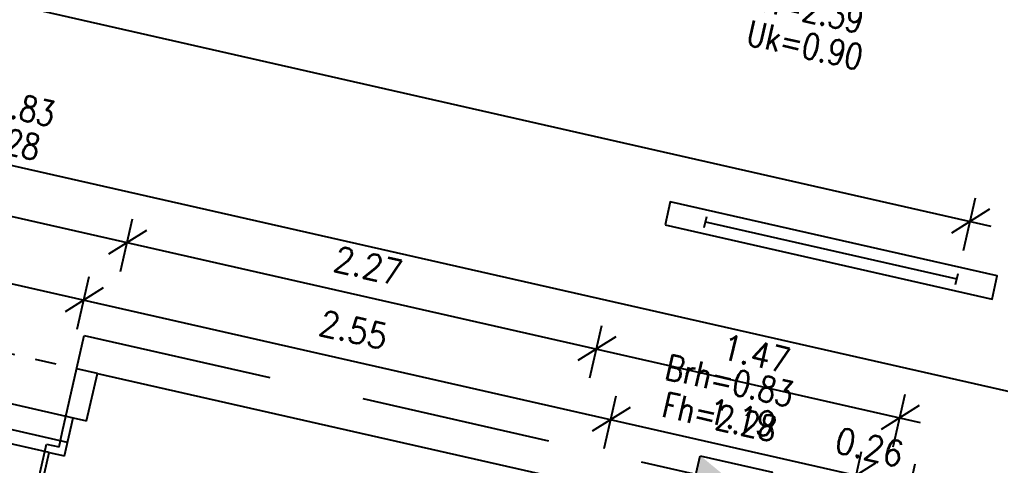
# Model space of a CAD drawing. Header units: metres. Extents: x -7 to 99688, y -10762 to -90.
# Drawn here: x 80.967 to 85.603, y -122.735 to -120.626 of the extents above; entities that cross this region are included whole.
import ezdxf
from ezdxf.enums import TextEntityAlignment as Align

# ---------------------------------------------------------------- set-up
doc = ezdxf.new("R2010")
doc.units = ezdxf.units.M
doc.header["$LTSCALE"] = 0.03
doc.linetypes.add('GESTRICHELT', pattern=[9, 6, -3])
doc.linetypes.add('GESTRICHELT2', pattern=[4.5, 3, -1.5])
doc.layers.get('0').update_dxf_attribs({"linetype": 'CONTINUOUS'})
for name, color, linetype in [('A_abriss', 44, '_ABBRUCH'), ('A_ansicht', 9, 'CONTINUOUS'), ('A_bemaßung', 2, 'CONTINUOUS'), ('A_fenster', 7, 'CONTINUOUS'), ('A_Höhen', 3, 'CONTINUOUS'), ('A_verdeckt', 8, 'GESTRICHELT2'), ('A_wände', 6, 'CONTINUOUS'), ('E__LEUCHTEN', 6, 'CONTINUOUS')]:
    doc.layers.add(name, color=color, linetype=linetype)
doc.styles.add('BOLDSIMP_FNT', font='TXT.shx', dxfattribs={"width": 0.9, "height": 0.12})
doc.styles.add('PITSIMP8', font='PITSIMP8.SHX')
doc.styles.add('SIMPLEX', font='simplex.shx', dxfattribs={"width": 0.8, "height": 0.1})
doc.linetypes.add('_ABBRUCH', pattern='A,25,[101,cadkon.shx,S=3.5,R=0,X=0,Y=0],25', length=50)

# ---------------------------------------------------------------- blocks, each defined once
blk = doc.blocks.new('SLASH1')
at = {"layer": 'A_bemaßung', "color": 2, "linetype": 'Continuous'}
for p, q in [((0, -0.14068), (0, 0.11466)), ((0.07663, 0.07663), (-0.07319, -0.07319))]:
    blk.add_line(p, q, dxfattribs=at)
blk = doc.blocks.new('Keller_bibo')
at = {"layer": 'A_verdeckt', "linetype": 'GESTRICHELT', "ltscale": 5}
blk.add_lwpolyline([(83.9413, -234.3845), (84.7011, -231.0346), (83.4187, -230.7437), (83.4652, -230.5389), (83.4018, -230.5245), (83.4117, -230.4806), (83.4401, -230.4871), (84.9783, -223.7057), (81.0539, -222.8156), (81.0952, -222.6338), (81.1537, -222.647), (81.1691, -222.5788), (81.2731, -222.1204), (86.71, -223.3537), (86.898, -222.5247), (87.0248, -222.5535), (87.0348, -222.5096)], dxfattribs=at)
blk = doc.blocks.new('2DEL_458')
for p, q in [((-0.3844, -0.2363), (-0.3844, 0.2363)), ((0.3844, -0.2363), (0.3844, 0.2363)), ((-0.3844, 0), (0.3844, 0))]:
    blk.add_line(p, q)
blk.add_lwpolyline([(-0.5, -0.5), (0.5, -0.5), (0.5, 0.5), (-0.5, 0.5)], close=True)
at = {"style": 'PITSIMP8', "flags": 9}
for tag, p in [('BEZEICHNUNG', (-0.0298, 0.1793)), ('RAUM/GRUPPE', (-0.0298, 0.1593)), ('POS.NR.G-LV', (-0.0298, 0.1393)), ('FABRIKAT', (-0.0298, 0.1193)), ('TYP', (-0.0298, 0.0993)), ('KENNUNG', (-0.0298, 0.0793)), ('LEISTUNG', (-0.0298, 0.0593)), ('VOLUMENSTROM', (-0.0298, 0.0393)), ('DRUCK/-STUFE', (-0.0298, 0.0193)), ('ANSCHLUSS', (-0.0298, -0.0007)), ('GROESSE', (-0.0298, -0.0207)), ('TEMPERATUR', (-0.0298, -0.0607)), ('DN', (-0.0298, -0.0407)), ('DREHZAHL', (-0.0298, -0.0807)), ('SPANNUNG/FREQUENZ', (-0.0298, -0.1207)), ('SCHUTZART', (-0.0298, -0.1007)), ('GEWICHT', (-0.0298, -0.1407)), ('FREI', (-0.0298, -0.1607)), ('FREI', (-0.0298, -0.1807)), ('FREI', (-0.0298, -0.2007))]:
    blk.add_attdef(tag, text='', height=0.01, dxfattribs=at).set_placement(p, align=Align.MIDDLE)
blk = doc.blocks.new('PU1')
at = {"color": 3}
for p, q in [((-118.6, -55.3), (-118.6, 69.7)), ((-118.6, 69.7), (131.4, 69.7)), ((131.4, -55.3), (131.4, 69.7)), ((-118.6, -55.3), (131.4, -55.3)), ((-56.1, -86.6), (68.9, -86.6)), ((6.4, -117.8), (-56.1, -86.6)), ((6.4, -117.8), (68.9, -86.6))]:
    blk.add_line(p, q, dxfattribs=at)
for points in [[(-118.6, 69.7), (-118.6, -55.3), (131.4, -55.3), (131.4, 69.7)], [(68.9, -86.6), (-56.1, -86.6), (6.4, -117.8)]]:
    blk.add_solid(points, dxfattribs=at)

msp = doc.modelspace()

# ---------------------------------------------------------------- linework, layer by layer
at = {"layer": 'A_ansicht', "color": 9, "linetype": 'Continuous'}
msp.add_line((79.91404, -122.21348), (81.22074, -122.50988), dxfattribs=at)
at = {"layer": 'A_bemaßung', "linetype": 'Continuous'}
for p, q in [((73.64188, -118.89967), (85.55794, -121.60256)), ((73.29626, -119.58429), (86.86168, -122.66129)), ((73.24422, -119.81382), (85.22497, -122.53138)), ((74.28608, -120.36886), (85.27251, -122.86091))]:
    msp.add_line(p, q, dxfattribs=at)
at = {"layer": 'A_fenster', "color": 10, "linetype": 'Continuous'}
for p, q in [((81.19419, -122.6269), (79.88747, -122.33051)), ((81.10668, -122.67371), (79.94624, -122.41049))]:
    msp.add_line(p, q, dxfattribs=at)
at = {"layer": 'A_verdeckt'}
msp.add_line((81.33501, -122.29997), (79.90151, -121.97481), dxfattribs=at)
at = {"layer": 'A_wände', "linetype": 'Continuous'}
for p, q in [((81.28415, -122.52425), (81.33501, -122.29997)), ((81.33501, -122.29997), (83.55351, -122.80317)), ((81.17985, -122.69029), (81.22074, -122.50988)), ((81.22074, -122.50988), (81.28415, -122.52425)), ((81.07349, -122.81997), (81.10668, -122.67371)), ((81.10668, -122.67371), (81.17985, -122.69029))]:
    msp.add_line(p, q, dxfattribs=at)

# ---------------------------------------------------------------- block references
at = {"layer": 'A_bemaßung', "color": 7, "rotation": 347.2200000000001}
for p in [(85.46042, -121.58045), (81.47545, -121.68089), (81.27016, -121.95305), (83.69396, -122.18412), (83.76174, -122.51821), (85.12745, -122.50925), (84.92219, -122.78143), (85.17499, -122.83878)]:
    msp.add_blockref('SLASH1', p, dxfattribs=at)
at = {"layer": 'A_verdeckt', "linetype": 'GESTRICHELT'}
msp.add_blockref('Keller_bibo', (0, 100), dxfattribs=at)
at = {"layer": 'E__LEUCHTEN', "color": 7, "linetype": 'Continuous', "ltscale": 5}
for name, p, xscale, yscale, zscale, rotation in [('2DEL_458', (84.80354, -121.71787), 1.584999999999997, 0.1119999999999948, 1.585, 347.2196337836447), ('PU1', (84.32492, -122.82134), 0.001400000000002492, 0.001400000000003843, 0.0014, 347.0262757116441)]:
    msp.add_blockref(name, p, dxfattribs=dict(at, xscale=xscale, yscale=yscale, zscale=zscale, rotation=rotation))

# ---------------------------------------------------------------- texts
at = {"layer": 'A_abriss', "ltscale": 0.3, "style": 'SIMPLEX', "width": 0.8}
for s, p in [('Brh=0.83', (84.32305, -122.33447)), ('Fh=2.28', (84.27634, -122.50539))]:
    msp.add_text(s, height=0.12, rotation=347.2, dxfattribs=at).set_placement(p, align=Align.MIDDLE_CENTER)
at = {"layer": 'A_bemaßung', "color": 7, "linetype": 'Continuous', "style": 'BOLDSIMP_FNT', "width": 0.9}
for s, p in [('2.27', (82.43528, -121.84732)), ('2.55', (82.36653, -122.15047)), ('1.47', (84.26879, -122.26323)), ('1.19', (84.20255, -122.56692)), ('0.26', (84.805, -122.70597))]:
    msp.add_text(s, height=0.12, rotation=346.9, dxfattribs=at).set_placement(p, align=Align.BOTTOM_LEFT)
at = {"layer": 'A_Höhen', "linetype": 'Continuous', "style": 'SIMPLEX', "width": 0.8}
for s, p in [('H=2.39', (84.71683, -120.58016)), ('Uk=0.90', (84.67924, -120.74593)), ('Brh=0.83', (80.8322, -121.00821)), ('Fh=2.28', (80.79459, -121.17398))]:
    msp.add_text(s, height=0.12, rotation=347.2, dxfattribs=at).set_placement(p, align=Align.MIDDLE_CENTER)

doc.saveas('drawing.dxf')
